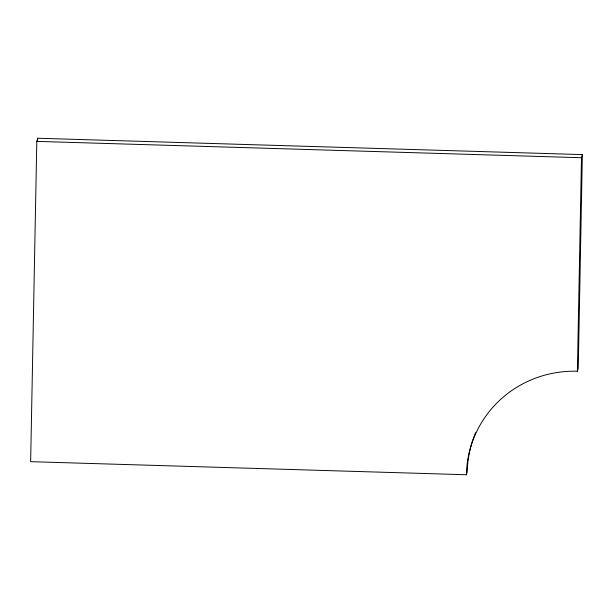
<?xml version="1.0" encoding="UTF-8"?>
<svg xmlns="http://www.w3.org/2000/svg" width="613" height="613" viewBox="0 0 613 613"><rect width="100%" height="100%" fill="white"/><g stroke="black" fill="none" stroke-linecap="round" stroke-linejoin="round"><path stroke-width="0.92" d="M36.803 141.381L30.65 461.673L466.401 474.753A109.129 106.639 15.4 0 1 577.392 371.256L578.251 368.129L582.35 154.599L37.661 138.247L36.803 141.381L581.492 157.725L582.35 154.599M37.608 141.113L37.661 138.247M577.392 371.256L581.492 157.725M466.401 474.753L467.259 471.619A109.129 106.639 15.4 0 1 471.504 444.103M471.772 443.214A109.129 106.639 15.4 0 1 475.596 432.717"/></g></svg>
